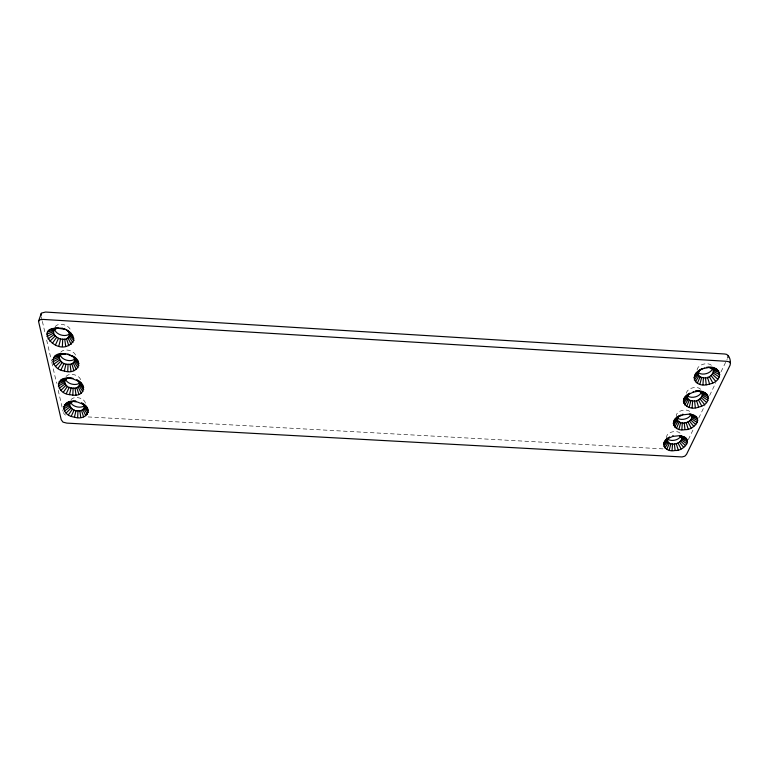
<?xml version="1.0" encoding="UTF-8"?>
<svg xmlns="http://www.w3.org/2000/svg" width="769" height="769" viewBox="0 0 769 769"><rect width="100%" height="100%" fill="white"/><g stroke="black" fill="none" stroke-linecap="round" stroke-linejoin="round"><path stroke-width="0.58" stroke-dasharray="3.85 2.88" d="M688.342 439.599L693.532 428.833M698.723 418.076L704.952 405.167M709.624 395.477L715.852 382.568M721.043 371.802L727.272 358.892M88.041 416.933L664.454 448.961M65.548 415.145L63.664 413.443M63.308 412.482L63.462 412.982M41.305 316.741L42.112 320.24M42.382 321.413L45.063 333.083M46.669 340.09L51.504 361.113M51.773 362.276L56.598 383.289M58.213 390.296L63.039 411.319M71.056 399.62A7.546 4.614 13.1 0 1 79.822 398.092A7.546 4.614 13.1 0 1 85.311 404.023M66.019 376.56A7.757 4.835 14 0 1 74.035 374.686A7.757 4.835 14 0 1 80.649 379.896M60.732 352.289A7.988 5.075 15 0 1 68.941 350.318A7.988 5.075 15 0 1 75.756 355.807M55.157 326.719A8.228 5.335 16.1 0 1 63.567 324.643A8.228 5.335 16.1 0 1 70.604 330.43M666.771 437.878A7.229 4.316 -11.4 0 1 672.077 431.928A7.229 4.316 -11.4 0 1 680.671 434.101M676.441 416.711A7.43 4.508 -12.3 0 1 681.949 410.463A7.43 4.508 -12.3 0 1 690.725 412.742M686.409 393.267A7.652 4.72 -13.3 0 1 693.282 387.691A7.652 4.72 -13.3 0 1 701.28 390.325M697.089 369.841A7.873 4.95 -14.4 0 1 703.193 364.227A7.873 4.95 -14.4 0 1 711.71 365.602"/><path stroke-width="1.15" d="M71.036 401.687L75.929 401.197C60.684 399.092 60.059 415.385 74.42 417.144C86.022 421.172 94.529 408.704 81.466 402.908L85.849 406.253M711.017 367.572L706.278 367.476C721.351 364.256 724.677 381.107 709.595 384.039C694.09 389.354 687.313 372.782 704.231 368.37L704.25 367.88M62.376 346.55L62.702 339.167C57.3 339.898 49.245 331.824 56.473 328.507C63.904 326.421 73.939 332.419 73.795 340.484C58.281 362.641 27.069 320.529 65.375 329.555L64.5 328.988M67.73 371.456L68.056 364.275C61.578 365.467 54.628 354.903 63.817 353.73C47.88 352.087 51.408 369.918 64.317 370.966C76.65 375.464 85.407 361.315 71.652 355.566L76.227 358.902M81.158 383.183L76.679 379.838C87.474 384.067 84.571 396.939 72.815 395.103L73.142 388.114C63.02 388.614 61.347 375.33 72.997 378.329M77.65 417.586L77.967 410.771C71.901 411.992 65.298 402.216 74.045 401.255M672.039 450.576L672.539 444.011C676.71 445.03 685.323 439.83 679.844 435.927C694.484 437.225 684.535 451.24 675.105 450.49C664.704 452.874 658.783 441.925 669.684 437.032L665.252 440.666M681.834 429.717L682.343 422.988C686.698 424.007 695.474 418.596 689.928 414.501C705.086 415.558 694.618 430.448 684.977 429.631C674.259 432.12 668.376 420.556 679.498 415.664L674.999 419.316M692.119 407.82L692.638 400.918C701.318 402.687 707.47 389.931 695.263 391.181C709.652 388.518 713.411 404.09 698.608 407.089C687.64 411.896 676.066 399.813 689.812 393.219L685.227 396.9M702.924 384.808L703.472 377.723C710.527 379.915 718.707 368.14 708.278 367.409M38.517 321.269L61.232 419.739L63 422.143L66.826 423.113L682.045 456.949L684.833 456.18L686.544 454.325L730.108 365.16C731.165 361.43 729.608 353.73 724.523 353.98L45.554 312.051L41.391 313.089L38.517 321.269L40.19 319.664L43.122 319.414L726.83 361.324L729.416 361.891L730.512 363.17M40.988 313.915L41.036 315.569M687.351 394.978L693.196 392.2L693.292 391.565M677.047 417.49L682.718 414.856L682.872 414.097M58.867 346.031L60.616 338.85M64.317 370.966L66.019 363.977M69.056 378.098C53.695 376.887 56.839 393.555 69.498 394.641L71.152 387.826M74.42 417.144L76.035 410.502M667.232 438.926L672.74 436.417L672.952 435.533M672.539 444.011C669.386 444.367 665.637 440.897 668.501 438.07M669.203 450.163L670.837 443.761M678.931 429.285L680.613 422.729L677.354 420.326L678.277 416.75M689.149 407.368L690.87 400.649C687.88 400.255 686.198 396.564 688.553 394.362M699.886 384.327L701.645 377.435C696.32 376.502 698.031 369.754 702.328 368.62L701.001 369.601M62.702 339.167C68.691 340.648 72.267 332.766 66.345 329.988L68.479 331.228M68.056 364.275C72.43 365.371 77.313 360.267 73.113 356.739M727.791 357.816L728.185 355.826M666.781 449.279L669.395 443.232M676.47 428.362L679.133 422.171M686.63 406.397L689.36 400.063M697.32 383.308L700.117 376.82M73.142 388.114C77.285 389.172 82.216 384.375 78.102 380.963M77.967 410.771C81.918 411.8 86.859 407.291 82.85 403.975M71.277 416.192L74.16 409.935M55.464 344.925L58.579 338.187M61.011 369.918L64.038 363.343M66.269 393.641L69.229 387.23M664.954 447.981L668.299 442.454M695.387 381.799L698.973 375.916M684.737 404.965L688.236 399.198M674.605 426.997L678.027 421.354M68.451 414.799L72.469 409.089M63.366 392.171L67.489 386.346M58.011 368.37L62.251 362.41M52.379 343.291L56.743 337.207M663.83 446.356L667.636 441.473M673.471 425.295L677.354 420.326M683.603 403.177L687.563 398.121M694.244 379.915L698.29 374.782M663.493 444.511L667.444 440.368M673.154 423.354L677.172 419.172M683.295 401.139L687.38 396.9M693.955 377.781L698.127 373.494M66.115 413.049L71.084 408.041M60.962 390.335L66.067 385.24M55.541 366.428L60.78 361.247M49.831 341.253L55.224 335.976M663.983 442.569L667.732 439.205M673.673 421.316L677.489 417.952M683.852 398.996L687.717 395.622M679.681 415.971L681.065 414.76M694.551 375.522L698.483 372.148M64.442 411.059L70.094 406.849M695.993 373.311L699.348 370.821M59.242 388.239L65.038 383.981M53.763 364.227L59.732 359.93M47.986 338.937L54.128 334.592M698.194 371.292L700.665 369.62M63.548 408.964L69.566 405.599M58.309 386.038L64.5 382.664M52.792 361.911L59.165 358.546M46.976 336.495L53.542 333.131M63.5 406.916L69.546 404.369M58.242 383.875L64.461 381.376M52.715 359.642L59.117 357.181M46.88 334.092L53.494 331.689M64.298 405.042L70.027 403.254M59.05 381.905L64.952 380.203M53.532 357.556L59.617 355.941M47.707 331.9L53.993 330.391M65.903 403.475L70.988 402.322M704.231 368.37L707.643 367.678M60.684 380.261L65.932 379.223M693.196 392.2L696.522 391.546M682.718 414.856L689.149 414.135L694.58 415.539M672.74 436.417L679.008 435.725L684.323 437.071M61.924 328.401L62.443 328.305M55.195 355.826L60.616 354.913M68.201 402.331L72.353 401.639M49.408 330.074L55.012 329.295M65.942 378.377L70.988 378.04M63.039 379.059L67.336 378.502M57.598 354.557L62.049 354.153M51.869 328.728L56.473 328.507M60.578 353.846L65.798 353.673L63.914 353.74L67.393 354.249L73.766 356.922M54.926 327.978L58.29 328.055M710.114 367.707L714.103 368.072M697.214 391.123L699.809 391.45M699.011 391.402L702.818 391.921M74.209 401.591L77.506 402.052L83.533 404.465M69.498 394.641L72.815 395.103M69.2 378.281L72.574 378.761L78.774 381.299M680.613 422.729L682.343 422.988M690.87 400.649L692.638 400.918M711.652 368.332L716.698 369.13M701.645 377.435L703.472 377.723M689.36 414.097L692.1 414.587M700.521 391.998L705.356 392.921M679.556 435.639L681.892 436.158M712.796 369.255L718.611 370.677M701.645 392.872L707.24 394.391M691.033 415.327L696.435 416.933M680.93 436.715L686.15 438.397M67.855 353.971L70.748 355.336M713.469 370.398L719.717 372.59M702.308 393.959L708.345 396.218M691.696 416.365L697.531 418.672M681.594 437.705L687.246 440.051M713.613 371.687L719.947 374.763M702.462 395.189L708.595 398.275M691.86 417.538L697.8 420.633M681.767 438.82L687.524 441.915M713.228 373.042L719.294 377.012M67.855 331.228L71.017 333.313M702.107 396.468L707.98 400.418M691.523 418.759L697.233 422.671M681.449 439.983L686.996 443.857M68.931 332.631L72.824 335.659M74.151 358.075L77.967 361.122M79.111 382.222L82.841 385.298M83.821 405.176L87.483 408.262M712.344 374.359L717.794 379.213M701.261 397.727L706.557 402.504M690.716 419.951L695.858 424.661M680.671 441.118L685.679 445.751M69.498 334.092L73.766 338.11M74.699 359.459L78.871 363.449M79.64 383.539L83.715 387.499M84.33 406.426L88.32 410.358M69.527 335.515L73.795 340.484M74.718 360.815L78.89 365.708M79.649 384.827L83.725 389.643M84.33 407.647L88.32 412.395M711.027 375.551L715.574 381.203M699.982 398.851L704.414 404.388M689.485 421.028L693.792 426.459M679.488 442.146L683.679 447.462M69.008 336.812L72.92 342.638M74.209 362.036L78.025 367.745M79.14 385.99L82.869 391.584M83.831 408.752L87.474 414.241M709.354 376.541L712.776 382.847M698.367 399.793L701.703 405.955M687.919 421.921L691.168 427.939M677.97 442.992L681.132 448.885M67.98 337.879L71.19 344.425M73.199 363.055L76.333 369.437M78.159 386.951L81.216 393.19M82.869 409.675L85.849 415.769M66.519 338.658L68.749 345.714M71.777 363.795L73.939 370.668M76.765 387.663L78.88 394.353M81.504 410.348L83.571 416.875M707.451 377.262L709.595 384.039M696.522 400.486L698.608 407.089M686.131 422.575L688.159 429.025M676.22 443.617L678.21 449.913M79.832 410.723L80.774 417.5M75.054 388.047L76.016 395.006M70.017 364.208L71.008 371.36M64.721 339.1L65.74 346.444M684.227 422.94L684.977 429.631M674.375 443.963L675.105 450.49M705.442 377.666L706.23 384.711M694.57 400.86L695.339 407.733M83.85 406.051A7.546 4.614 13.1 0 1 76.073 406.628A7.546 4.614 13.1 0 1 70.594 401.976M79.178 383.318A7.757 4.835 14 0 1 71.2 383.923A7.757 4.835 14 0 1 65.567 379.021M74.257 359.402A7.988 5.075 15 0 1 66.086 360.046A7.988 5.075 15 0 1 60.27 354.884M69.085 334.217A8.228 5.335 16.1 0 1 60.703 334.89A8.228 5.335 16.1 0 1 54.705 329.459M680.546 436.379A7.229 4.316 -11.4 0 1 674.423 440.233A7.229 4.316 -11.4 0 1 667.434 438.859M690.889 413.914A7.43 4.508 -12.3 0 1 685.198 418.951A7.43 4.508 -12.3 0 1 677.105 417.74M701.434 391.546A7.652 4.72 -13.3 0 1 695.532 396.842A7.652 4.72 -13.3 0 1 687.265 395.564M712.517 368.034A7.873 4.95 -14.4 0 1 706.403 373.609A7.873 4.95 -14.4 0 1 697.935 372.263"/></g></svg>
